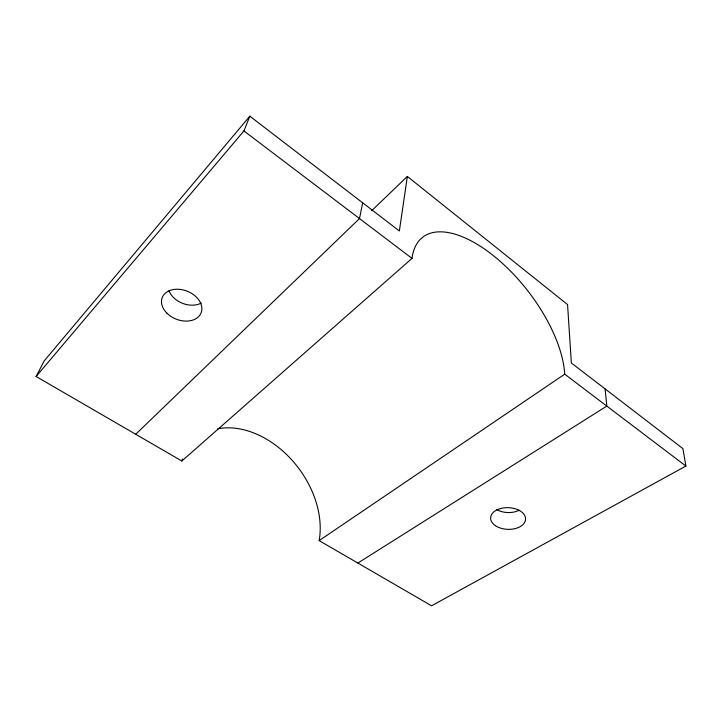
<?xml version="1.0" encoding="UTF-8"?>
<svg xmlns="http://www.w3.org/2000/svg" width="722" height="722" viewBox="0 0 722 722"><rect width="100%" height="100%" fill="white"/><g stroke="black" fill="none" stroke-linecap="round" stroke-linejoin="round"><path stroke-width="1.08" d="M685.9 466.042L682.895 448.615L571.364 362.995L567.555 304.567L407.352 176.439L399.356 230.968L249.83 116.197L44.232 360.865L36.1 376.505L181.854 461.015L412.009 258.386A106.91 50.215 52.2 0 1 490.148 253.115A106.91 50.215 52.2 0 1 564.712 374.167L685.9 466.042L431.585 605.803L319.151 540.616A84.817 61.406 53 0 0 291.715 459.842A84.817 61.406 53 0 0 217.737 428.778M362.67 202.81L359.493 218.567L135.718 434.265M36.1 376.505L243.928 130.944L249.83 116.197M371.677 210.698L407.352 176.439M319.151 540.616L564.712 374.167M357.85 563.061L606.814 406.08L605.099 388.896M243.928 130.944L412.009 258.386M201.23 303.078A20.487 14.982 21.9 0 1 168.984 290.713M519.298 510.21A17.211 10.875 2 0 1 496.808 509.615M181.854 461.015A84.817 61.406 53 0 1 182.594 458.912M495.5 525.724A17.49 10.839 2.2 0 0 524.903 521.916A17.49 10.839 2.2 0 0 503.929 507.873A17.49 10.839 2.2 0 0 495.5 525.724M166.764 313.014A20.884 15.018 21.5 0 0 200.933 313.258A20.884 15.018 21.5 0 0 177.368 289.233A20.884 15.018 21.5 0 0 166.764 313.014"/></g></svg>
